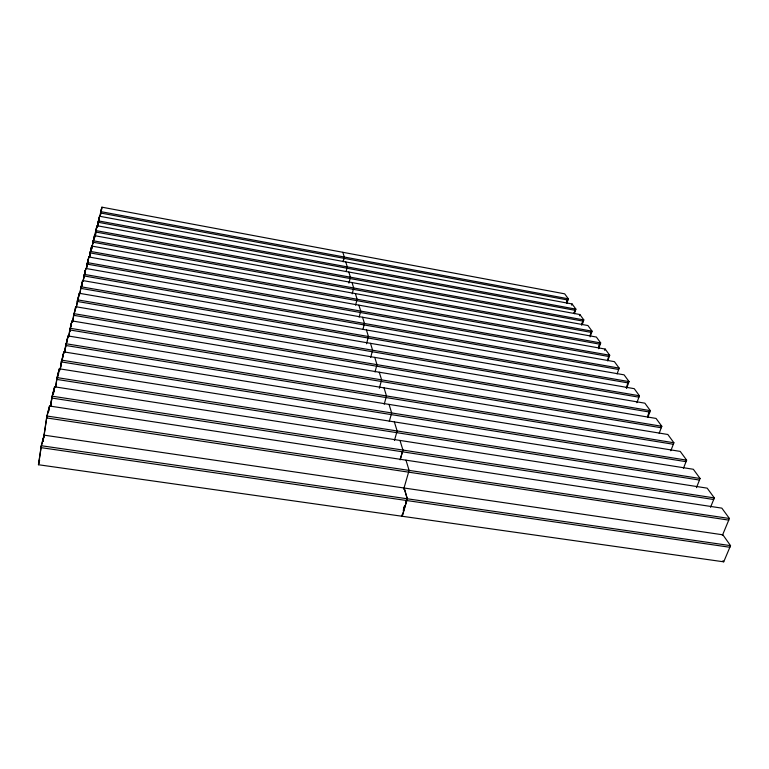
<?xml version="1.0" encoding="UTF-8"?>
<svg xmlns="http://www.w3.org/2000/svg" width="769" height="769" viewBox="0 0 769 769"><rect width="100%" height="100%" fill="white"/><g stroke="black" fill="none" stroke-linecap="round" stroke-linejoin="round"><path stroke-width="1.15" d="M38.45 464.736L41.266 445.722L44.025 435.139L722.879 534.811L730.55 545.644L723.725 561.822L38.45 464.736L39.642 460.102M38.729 463.64L41.266 446.558M42.929 441.464L43.429 438.08M43.074 441.531L46.871 416.01L729.425 518.489L722.379 535.416M43.766 437.724L46.851 416.913M48.399 411.252L48.755 408.877M48.697 411.444L49.504 406.013L721.841 508.136L729.425 518.489M50.475 406.397L51.869 397.083L54.57 386.807L707.182 488.152L714.343 497.918L710.527 507.28M50.6 406.205L52.1 396.17L714.343 497.918M50.677 406.407L52.071 397.083M53.157 394.18L53.849 389.566M53.359 394.189L54.051 389.575M53.772 392.103L54.57 386.807M55.493 387.643L57.002 377.589L700.107 478.501L696.445 487.671M55.724 386.74L56.964 378.511M57.742 377.281L58.617 371.456M58.521 374.09L58.819 371.465M700.107 478.501L693.34 469.273L59.319 368.793L56.723 379.405L699.482 480.058M60.145 369.101L63.779 351.875L680.238 451.413L686.64 460.141L683.449 468.311M60.117 369.956L61.597 360.132L686.64 460.141M60.338 369.101L61.558 361.074M62.395 359.142L63.106 354.432M62.943 356.797L63.779 351.875M64.452 352.779L67.98 335.938L667.828 434.485L673.904 442.771L670.828 450.769M64.606 352.423L65.932 343.724L673.904 442.771M64.644 352.788L65.874 344.666M66.807 341.859L67.336 338.408M67.018 342.243L67.98 335.938M68.691 336.245L71.94 320.904L656.053 418.432L661.821 426.286L659.177 433.283M68.672 337.005L70.008 328.248L661.821 426.286M70.075 331.458L70.431 329.122M70.786 326.796L71.315 323.297M70.959 326.806L71.498 323.307M71.94 320.904L69.748 329.949L661.263 427.756L660.677 426.958M72.555 321.48L75.689 306.706L644.864 403.177L650.343 410.646L647.796 417.5M72.546 322.211L73.853 313.646L650.343 410.646M74.535 312.57L74.901 310.205M75.689 306.706L75.256 309.032M76.179 307.783L79.226 293.268L634.223 388.662L639.433 395.766L636.895 402.716M76.352 307.792L77.496 299.843L639.433 395.766M77.756 301.294L78.64 295.507M78.448 298.334L78.813 295.517L77.246 301.458L638.914 397.179L638.395 396.458M78.986 294.873L79.226 293.268M79.822 293.412L82.581 280.531L624.082 374.839L629.052 381.607L626.6 388.432M79.822 294.066L80.947 286.77L629.052 381.607M81.476 286.241L82.014 282.704M81.639 286.251L82.177 282.713M81.62 286.808L82.581 280.531M83.071 281.118L85.772 268.448L614.412 361.651L619.151 368.111L617.094 373.926M83.254 280.57L84.215 274.37L619.151 368.111M83.235 281.127L84.129 275.312M84.503 275.167L85.215 270.553M84.667 275.177L85.378 270.573M84.821 274.591L85.772 268.448M86.339 268.266L88.8 256.971L605.184 349.068L609.711 355.24L607.721 360.94M86.349 268.852L87.32 262.594L609.711 355.24M86.984 267.247L88.262 259.018M87.695 263.729L88.8 256.971M89.31 256.971L91.674 246.042L596.369 337.043L600.695 342.936L598.695 348.742M89.319 257.528L90.271 251.396L600.695 342.936M89.906 256.096L91.155 248.031M90.06 256.106L90.415 253.799M90.771 251.501L91.674 246.042M91.771 248.483L94.424 235.631L587.929 325.537L592.072 331.179L590.131 336.88M91.79 249.021L93.078 240.735L592.072 331.179M93.001 243.456L93.914 237.573M93.145 243.475L94.424 235.631M94.606 237.313L95.76 230.575L583.815 319.923L582.248 324.595M94.76 237.323L95.664 231.507M95.279 235.679L96.548 227.595M95.433 235.689L95.789 233.382M96.154 231.065L97.038 225.711L579.855 314.521L583.815 319.923M97.182 227.499L99.537 216.233L572.107 303.966L575.904 309.148L574.385 313.733M97.384 226.845L98.317 220.876L575.904 309.148M97.759 226.355L99.057 218.069M98.461 222.818L99.537 216.233M99.989 216.502L100.758 211.619L568.329 298.805L566.849 303.322M100.105 216.051L100.662 212.532M100.729 213.609L101.46 208.957M100.806 214.34L101.921 207.178L564.686 293.835L568.329 298.805M344.272 257.029L343.109 261.796L344.291 257.029L342.83 252.29M346.117 271.582L347.28 266.891L345.762 261.941M348.924 283.117L350.414 277.196L348.828 272.024M352.212 293.806L353.692 287.971L352.029 282.569M355.595 305.197L357.114 299.256L355.384 293.595M359.142 317.136L360.709 311.08L358.892 305.139M362.92 329.468L364.477 323.48L362.564 317.251M43.737 437.023L40.978 447.635L729.868 547.268M366.534 343.772L368.438 336.514L366.428 329.968M46.64 416.904L49.504 406.013M56.762 378.502L59.319 368.793M95.519 231.498L97.038 225.711M100.518 212.523L101.921 207.178M49.226 407.897L46.582 417.923L728.752 520.113M54.291 388.653L51.821 398.044L713.69 499.514M63.51 353.625L61.337 361.911L686.044 461.679L685.4 460.785M67.239 339.465L65.663 345.454L673.327 444.261M67.518 338.418L67.72 337.649M74.958 310.147L73.603 315.3L649.805 412.088L649.257 411.328M82.341 282.098L80.697 288.346L628.552 382.991L628.052 382.308M85.532 269.986L83.975 275.917L618.67 369.476M88.57 258.471L87.08 264.103L609.25 356.576L608.788 355.951M91.453 247.512L90.04 252.876L600.243 344.252M94.203 237.073L92.857 242.187L591.63 332.468L591.217 331.9M96.433 228.576L95.539 231.998L583.392 321.192M96.692 227.605L96.817 227.124M99.316 217.617L98.096 222.27L575.5 310.388L575.116 309.869L574.01 313.204M101.71 208.534L100.537 212.984L567.926 300.035L567.56 299.526L566.484 302.813L567.666 299.554M370.696 357.393L372.6 350.222L370.495 343.33M375.022 371.975L376.983 364.65L374.763 357.393M379.348 388.268L381.607 379.867L379.271 372.215M384.212 404.263L386.49 395.948L384.019 387.855M389.297 421.45L391.661 412.943L389.037 404.388M394.43 440.531L397.131 430.957L394.353 421.893M402.918 450.067L400.14 459.862L402.937 450.076L399.995 440.445M403.658 489.247L409.108 470.397L405.984 460.16M403.437 509.539L404.417 506.165M403.254 510.683L404.552 506.194M405.532 502.82L406.186 500.581M571.703 305.197L572.107 303.966M574.116 313.233L575.222 309.888M579.432 315.78L579.855 314.521M581.854 324.047L582.989 320.644M581.585 325.2L583.104 320.663M590.092 335.197L591.332 331.92M598.647 347.021L599.801 343.656M598.763 347.04L599.926 343.676M604.732 350.395L605.184 349.068M607.77 359.248L608.913 355.97M626.226 387.759L628.177 382.328M647.786 415.683L648.988 412.434M41.266 445.722L730.55 545.644M722.966 560.707L723.725 561.822M404.225 488.017L407.339 498.793L402.254 516.278L401.947 515.163M404.09 487.998L407.195 498.773L402.11 516.259L401.812 515.143"/></g></svg>
